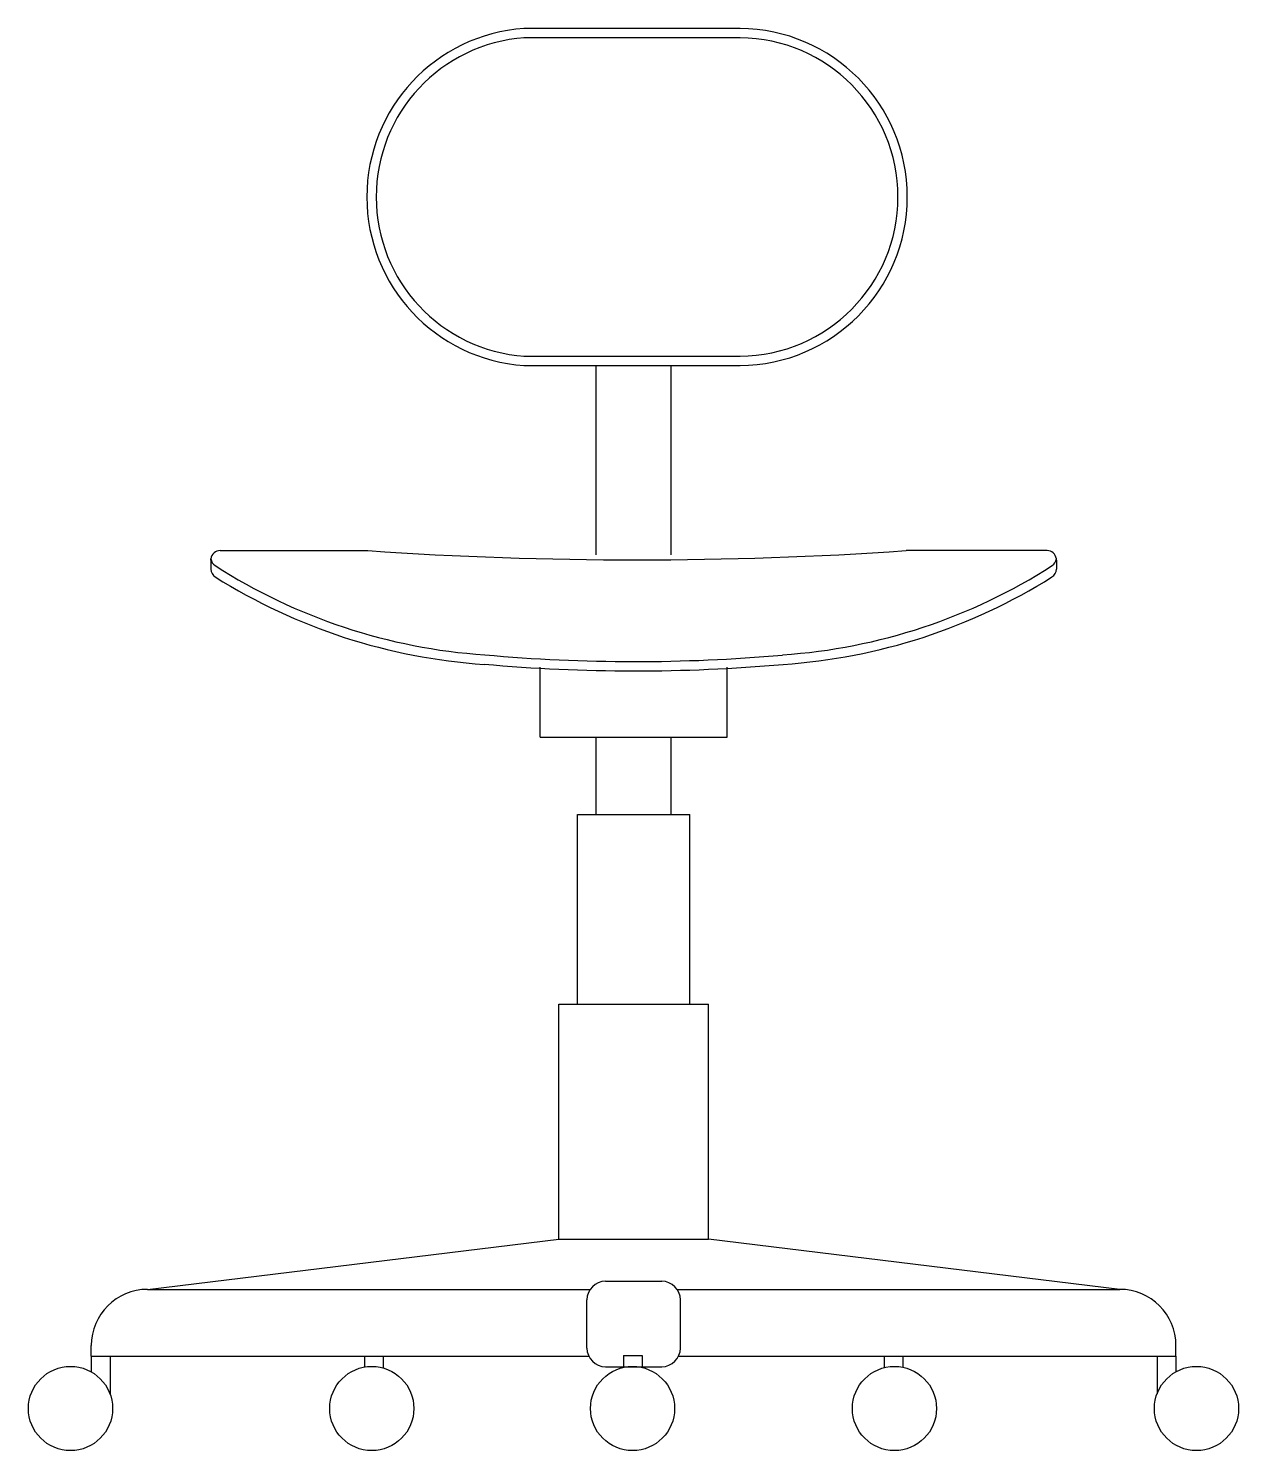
# Model space of a CAD drawing. Extents: x -9.931 to -9.283, y -5.584 to -4.823.
import ezdxf

# ---------------------------------------------------------------- set-up
doc = ezdxf.new("R2010")
doc.units = 0
doc.header["$LTSCALE"] = 0.5
doc.layers.get('0').update_dxf_attribs({"linetype": 'CONTINUOUS'})

msp = doc.modelspace()

# ---------------------------------------------------------------- linework, layer by layer
at = {"color": 0}
for p, q in [((-9.55001, -4.82307), (-9.66552, -4.82307)), ((-9.55001, -4.82807), (-9.66552, -4.82807)), ((-9.66552, -4.99835), (-9.55001, -4.99835)), ((-9.66552, -5.00335), (-9.55001, -5.00335)), ((-9.62688, -5.1046), (-9.62688, -5.00335)), ((-9.58688, -5.10462), (-9.58688, -5.00335)), ((-9.82795, -5.1023), (-9.74894, -5.1023)), ((-9.38582, -5.1023), (-9.46119, -5.1023)), ((-9.83291, -5.10743), (-9.83291, -5.10671)), ((-9.83291, -5.10743), (-9.83291, -5.11216)), ((-9.38085, -5.10743), (-9.38085, -5.10671)), ((-9.38085, -5.10743), (-9.38085, -5.11216)), ((-9.65688, -5.20198), (-9.65688, -5.16458)), ((-9.55688, -5.20198), (-9.55688, -5.16467)), ((-9.65688, -5.20198), (-9.55688, -5.20198)), ((-9.62688, -5.24343), (-9.62688, -5.20198)), ((-9.58688, -5.24343), (-9.58688, -5.20198)), ((-9.63688, -5.24343), (-9.57688, -5.24343)), ((-9.63688, -5.34481), (-9.63688, -5.24343)), ((-9.57688, -5.34481), (-9.57688, -5.24343)), ((-9.64688, -5.34481), (-9.56688, -5.34481)), ((-9.64688, -5.47045), (-9.64688, -5.34481)), ((-9.56688, -5.47045), (-9.56688, -5.34481)), ((-9.86688, -5.49735), (-9.64688, -5.47045)), ((-9.64688, -5.47045), (-9.56688, -5.47045)), ((-9.34688, -5.49735), (-9.56688, -5.47045)), ((-9.86688, -5.49735), (-9.63013, -5.49735)), ((-9.62188, -5.49301), (-9.59188, -5.49301)), ((-9.58364, -5.49735), (-9.34688, -5.49735)), ((-9.63188, -5.52872), (-9.63188, -5.50301)), ((-9.58188, -5.52872), (-9.58188, -5.50301)), ((-9.89688, -5.53307), (-9.89688, -5.52735)), ((-9.31688, -5.53307), (-9.31688, -5.52735)), ((-9.89688, -5.53307), (-9.89688, -5.5415)), ((-9.89688, -5.53307), (-9.63088, -5.53307)), ((-9.88688, -5.53307), (-9.88688, -5.55331)), ((-9.75088, -5.53307), (-9.75088, -5.53891)), ((-9.74088, -5.53307), (-9.74088, -5.53938)), ((-9.61238, -5.53272), (-9.60238, -5.53272)), ((-9.61238, -5.53272), (-9.61238, -5.53856)), ((-9.60238, -5.53272), (-9.60238, -5.53903)), ((-9.58288, -5.53307), (-9.31688, -5.53307)), ((-9.47288, -5.53307), (-9.47288, -5.53938)), ((-9.46288, -5.53307), (-9.46288, -5.53891)), ((-9.32688, -5.53307), (-9.32688, -5.55331)), ((-9.31688, -5.53307), (-9.31688, -5.5415)), ((-9.62188, -5.53872), (-9.59188, -5.53872))]:
    msp.add_line(p, q, dxfattribs=at)
for centre in [(-9.90801, -5.56106), (-9.74691, -5.56106), (-9.60747, -5.56106), (-9.46742, -5.56106), (-9.30592, -5.56106)]:
    msp.add_circle(centre, 0.0225, dxfattribs=at)
for centre, radius, start, end in [((-9.6592, -4.91321), 0.09036, 94.00589, 265.99411), ((-9.6592, -4.91321), 0.08536, 94.00589, 265.99411), ((-9.55068, -4.91321), 0.08514, 270.42315, 89.57685), ((-9.55068, -4.91321), 0.09014, 270.42315, 89.57685), ((-9.82795, -5.1073), 0.005, 90, 173.15562), ((-9.60506, -3.01494), 2.09232, 266.05701, 273.94299), ((-9.38582, -5.1073), 0.005, 6.84438, 90), ((-9.82795, -5.10611), 0.005, 186.84438, 237.22192), ((-9.66614, -4.85482), 0.30388, 237.22192, 266.14952), ((-9.54762, -4.85482), 0.30388, 273.85048, 302.77808), ((-9.38582, -5.10611), 0.005, 302.77808, 353.15562), ((-9.82791, -5.11216), 0.005, 180, 237.82692), ((-9.6661, -4.85495), 0.30888, 237.82692, 266.14952), ((-9.54766, -4.85495), 0.30888, 273.85048, 302.17308), ((-9.38585, -5.11216), 0.005, 302.17308, 0), ((-9.60618, -4.26696), 0.89967, 264.85376, 275.05466), ((-9.60618, -4.26696), 0.89467, 264.85376, 275.05466), ((-9.86688, -5.52735), 0.03, 90, 180), ((-9.62188, -5.50301), 0.01, 90, 180), ((-9.59188, -5.50301), 0.01, 0, 90), ((-9.34688, -5.52735), 0.03, 0, 90), ((-9.62188, -5.52872), 0.01, 180, 270), ((-9.59188, -5.52872), 0.01, 270, 0)]:
    msp.add_arc(centre, radius, start, end, dxfattribs=at)

doc.saveas('drawing.dxf')
